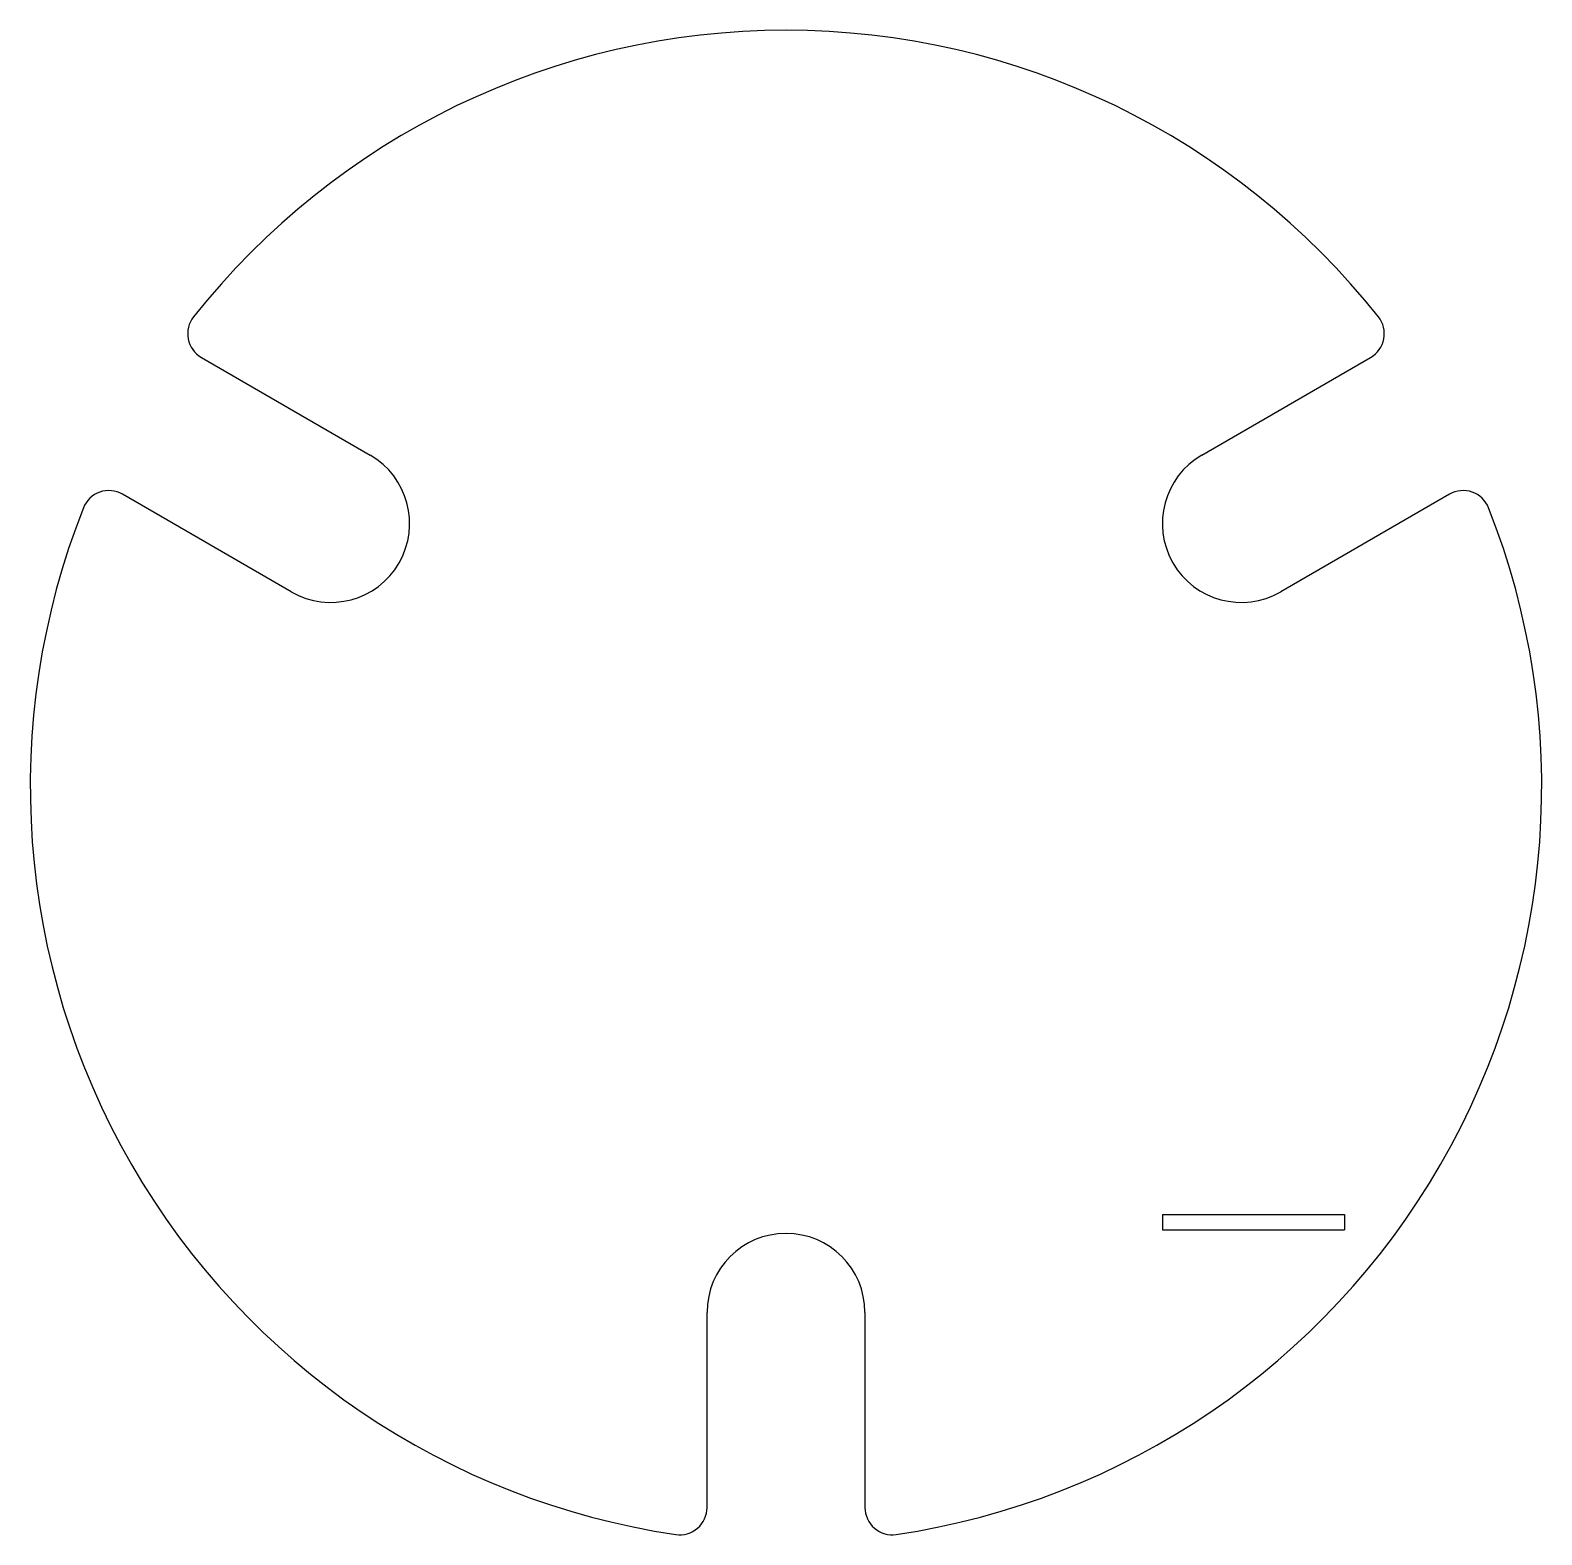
# Model space of a CAD drawing. Header units: millimetres. Extents: x -124 to 124, y -123 to 124.
import ezdxf

# ---------------------------------------------------------------- set-up
doc = ezdxf.new("R2010")
doc.units = ezdxf.units.MM

msp = doc.modelspace()

# ---------------------------------------------------------------- linework, layer by layer
at = {"color": 7, "linetype": 'Continuous', "lineweight": 25}
for p, q in [((-96.31, 70.62), (-68.5, 54.56)), ((68.5, 54.56), (96.31, 70.62)), ((-81.5, 32.04), (-109.31, 48.1)), ((109.31, 48.1), (81.5, 32.04)), ((62, -70.5), (62, -73)), ((62, -70.5), (92, -70.5)), ((92, -70.5), (92, -73)), ((62, -73), (92, -73)), ((-13.01, -118.72), (-13, -86.6)), ((13, -86.6), (13.01, -118.72))]:
    msp.add_line(p, q, dxfattribs=at)
for centre, radius, start, end in [((0, 0), 124.5, 38.3882, 141.6118), ((-94.06, 74.52), 4.5, 141.6118, 239.9903), ((94.06, 74.52), 4.5, 300.0097, 38.3882), ((-75, 43.3), 13, 240.0097, 59.9903), ((75, 43.3), 13, 120.0097, 299.9903), ((-111.56, 44.2), 4.5, 60.0097, 158.3882), ((111.56, 44.2), 4.5, 21.6118, 119.9903), ((0, 0), 124.5, 158.3882, 261.6118), ((0, 0), 124.5, 278.3882, 21.6118), ((0, -86.6), 13, 0.0097, 179.9903), ((-17.51, -118.72), 4.5, 261.6118, 359.9903), ((17.51, -118.72), 4.5, 180.0097, 278.3882)]:
    msp.add_arc(centre, radius, start, end, dxfattribs=at)

doc.saveas('drawing.dxf')
